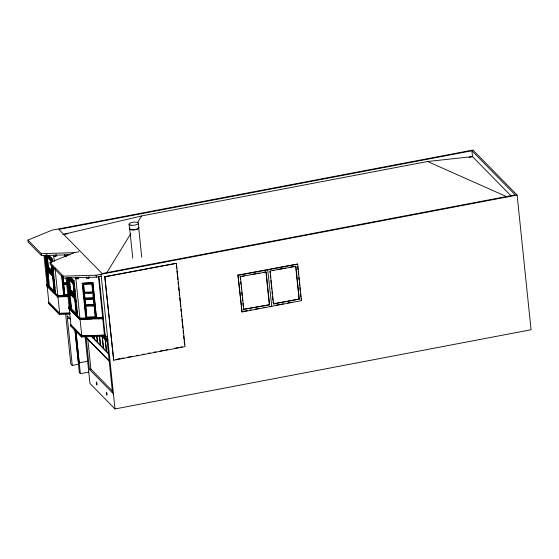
<?xml version="1.0" encoding="UTF-8"?>
<svg xmlns="http://www.w3.org/2000/svg" width="559" height="559" viewBox="0 0 559 559"><rect width="100%" height="100%" fill="white"/><g stroke="black" fill="none" stroke-linecap="round" stroke-linejoin="round"><path stroke-width="0.84" d="M53.916 256.35L55.949 256.295L56.732 254.883M64.404 254.422L64.571 256.05L66.598 255.994L67.387 254.583M63.453 283.224L63.048 277.012L63.453 283.224L66.877 283.127M68.086 294.838L64.662 294.935L63.558 284.196L67.171 283.748M68.638 295.802L63.754 295.942L63.684 293.014M64.662 294.935L63.754 283.846M75.835 277.229L76.003 278.857L78.029 278.801L78.819 277.39M82.208 283.308L92.99 282.658L96.427 318.148L85.841 318.448L82.208 283.308L92.99 282.658M92.682 289.471L92.738 292.315L84.178 292.553L83.522 283.902L91.222 283.686M86.484 276.936L86.652 278.557L88.685 278.501L89.468 277.089M84.178 292.553L83.522 283.902M84.786 298.408L84.479 293.175L84.786 298.408L93.346 298.171L93.29 295.376M88.56 293.405L88.755 293.056M85.688 304.886L94.247 304.648L85.492 305.242L85.08 299.03M89.167 299.261L89.363 298.911M94.052 304.997L93.639 298.792L85.939 299.009M85.841 318.448L86.037 318.092L79.951 318.26L77.736 316.01L74.109 280.877L70.602 277.306M86.75 317.442L85.59 306.213L94.15 305.976L95.309 317.198L86.75 317.442L85.786 305.864M106.783 272.75L130.743 233.655M137.521 222.594L141.595 215.956L427.579 161.502L472.509 156.632L510.933 195.769M68.82 296.598L57.465 296.829L46.621 285.775L46.656 284.615M48.437 303.348L48.472 302.188L48.437 303.348L59.282 314.396L69.791 314.193M68.708 308.288L68.743 307.129L68.708 308.288L79.553 319.336L103.485 318.651L98.964 276.188M70.427 324.877L70.525 325.855L81.369 336.902L105.288 336.204L105.183 335.225L81.272 335.924L70.427 324.877L70.525 325.855M69.91 254.778L41.457 255.582L28.153 242.026L27.95 240.077L51.931 230.196L472.949 150.043L517.131 195.056L531.05 329.747L114.986 408.957L89.95 383.453L85.108 336.602M101.27 276.216L96.316 277.159L63.544 278.089L50.24 264.533L50.037 262.583L74.019 252.703L78.973 251.76M62.804 234.48L141.595 215.956M471.908 150.769L58.814 229.421L102.108 273.533L515.202 194.888L471.908 150.769L472.509 156.632L469.085 157.282M63.705 234.459L67.988 233.648M47.522 254.988L51.03 258.558L52.022 258.37L52.371 261.801M45.174 254.981L46.663 269.389L47.655 269.2L52.909 274.553M70.93 277.53L69.232 277.858L68.645 277.257M50.037 262.583L63.342 276.132L96.113 275.21L517.131 195.056M69.609 277.495L73.117 281.065L74.109 280.877M48.423 286.474L54.265 292.42L52.602 276.314L46.76 270.367L48.423 286.474L49.416 286.285L54.67 291.637M44.958 255.435L48.235 287.144L48.731 287.053M104.785 276.593L176.399 263.31L185.015 346.643L113.687 360.22L104.785 276.593L113.687 360.22M105.078 276.894L176.399 263.31M48.235 287.144L54.663 293.699L55.648 293.51L57.856 295.76L63.95 295.585M67.262 277.488L68.75 291.896L69.742 291.707L74.41 296.466M237.959 275.077L297.695 264.058L301.476 300.658L242.04 311.978L237.959 275.077L242.04 311.978M238.253 275.377L297.695 264.058M70.518 308.98L76.352 314.927L74.689 298.82L68.855 292.874L70.518 308.98L71.51 308.792L76.178 313.543M242.634 276.174L244.297 275.86M251.774 274.434L255.931 273.644M257.594 273.33L259.257 273.009M263.408 272.219L265.071 271.905M272.359 270.514L274.015 270.2M278.172 269.41L282.323 268.62M283.986 268.306L285.649 267.985M289.807 267.195L293.957 266.405M240.412 279.234L240.146 276.649L266.196 272.044L269.578 304.746L243.521 309.351L269.578 304.746M270.039 272.715L269.864 270.989L295.914 266.391L299.296 299.086L273.54 303.991L273.065 301.972M67.045 277.942L70.322 309.651L70.818 309.56L68.61 307.31M70.322 309.651L76.751 316.198L77.736 316.01M67.436 318.595L69.414 318.218L70.595 319.42M96.623 317.798L103.24 317.526M89.195 318.176L103.387 317.673M97.755 318.742L103.485 318.651M273.239 303.691L299.296 299.086M243.444 311.356L247.686 310.545M249.384 310.224L251.082 309.896M255.33 309.092L259.579 308.282M263.82 307.471L265.518 307.15M269.766 306.339L271.758 306.318L267.677 269.417M275.706 305.207L279.954 304.403M281.652 304.082L283.35 303.754M287.599 302.95L291.84 302.139M103.695 336.057L107.328 339.753L107.824 339.662L101.067 274.266M103.743 336.546L107.377 340.242L107.873 340.151L114.986 408.957M79.252 362.84L87.742 361.226M65.648 314.06L70.804 363.944L72.279 365.446L78.218 364.314M115.944 359.437L120.185 358.626M121.883 358.305L123.581 357.984M127.829 357.173L132.071 356.363M136.319 355.559L138.017 355.231M142.266 354.427L143.963 354.106M148.205 353.295L149.903 352.974M154.151 352.163L155.849 351.842M160.098 351.031L164.339 350.22M166.037 349.899L167.735 349.578M174.527 348.285L178.775 347.474M180.473 347.153L182.171 346.825M109.11 361.058L86.135 337.65L89.412 369.373L90.9 369.087L112.666 391.265M74.864 329.272L79.343 372.65L80.377 373.698L88.867 372.084M27.95 240.077L41.254 253.625L74.019 252.703M63.649 282.868L67.073 282.77M63.558 284.196L66.975 284.098M83.326 284.258L91.879 284.014L92.738 292.315M84.374 292.196L92.934 291.959M84.283 293.531L92.843 293.286L93.346 298.171M64.858 294.579L68.282 294.481M53.405 291.812L57.367 295.851L68.736 295.627M64.704 296.543L57.961 296.731L59.673 313.326L69.791 313.04M84.982 298.052L93.542 297.814M93.444 299.142L84.884 299.386L85.492 305.242M91.781 305.696L94.345 305.626L94.792 309.938M48.333 302.37L59.177 313.417L70.532 313.194M86.945 317.086L95.505 316.848M77.247 316.108L79.455 318.357L85.939 318.267M73.425 312.488L80.049 319.238L91.851 318.909M70.923 324.786L81.761 335.833L105.05 335.093L107.621 337.713M427.579 161.502L507.062 196.852M301.476 300.658L301.008 298.66M49.101 255.393L52.022 258.37M46.746 255.072L50.918 259.425M73.62 282.561L68.673 277.516L70.036 290.694L74.368 295.11L74.193 293.461L69.861 289.045M46.753 256.658L51.086 261.074M68.841 279.165L73.173 283.581M46.921 258.307L47.543 258.936M69.016 280.814L69.63 281.443M47.089 259.949L47.711 260.585M69.183 282.463L69.798 283.092M47.263 261.598L47.878 262.227M69.351 284.105L69.973 284.741M47.431 263.247L48.053 263.876M51.763 267.663L52.385 268.292M69.526 285.754L70.141 286.383M47.599 264.896L48.221 265.525M69.693 287.403L70.315 288.032M47.774 266.538L52.106 270.954M52.28 272.603L47.941 268.187L46.579 255.009M70.427 293.279L73.348 296.249M46.663 269.389L52.497 275.335L51.449 265.169M68.75 291.896L74.585 297.842L72.922 281.736M105.288 336.204L103.338 318.497M104.191 335.959L107.824 339.662M104.847 337.063L107.873 340.151M102.332 336.252L107.16 341.172L112.506 392.9L113.421 393.829M107.083 341.451L105.316 339.648L106.538 351.45L108.306 353.253M47.012 284.706L48.116 285.831M70.762 308.903L69.106 307.212L66.081 277.935M46.516 284.804L48.179 286.488M72.572 311.342L74.906 313.725M47.117 285.684L51.938 290.596M71.014 310.035L69.204 308.191L71.021 325.757M91.515 336.148L94.373 339.054L94.115 336.525M91.25 336.232L108.348 353.651M70.665 319.273L67.129 315.667L72.279 365.446M85.869 337.028L109.068 360.667M59.673 313.326L48.829 302.279L43.986 255.428M89.412 369.373L112.387 392.781M297.661 266.315L298.017 269.717M298.192 271.422L298.541 274.825M298.806 277.376L299.072 279.933M299.338 282.484L299.687 285.894M299.862 287.592L300.211 290.994M300.476 293.552L300.833 296.955M295.62 266.091L299.002 298.786M270.158 271.29L273.54 303.991M270.304 275.294L270.577 277.879M270.842 280.457L271.199 283.902M271.374 285.621L271.73 289.059M271.995 291.644L272.261 294.223M272.533 296.808L272.89 300.246M265.902 271.744L269.277 304.445M240.44 276.95L243.815 309.644M240.677 281.813L240.943 284.391M241.208 286.977L241.481 289.555M241.747 292.14L242.103 295.578M242.368 298.164L242.634 300.742M242.899 303.327L243.165 305.906M176.378 265.616L176.644 268.222M176.917 270.829L177.273 274.294M177.455 276.034L177.811 279.507M178.083 282.106L178.349 284.713M178.621 287.319L178.978 290.792M179.159 292.525L179.425 295.131M179.698 297.73L180.054 301.203M180.236 302.943L180.592 306.416M180.864 309.015L181.13 311.622M181.402 314.228L181.668 316.827M181.941 319.434L182.297 322.906M182.479 324.639L182.835 328.112M183.107 330.718L183.373 333.325M183.645 335.924L184.002 339.397M184.184 341.137L184.54 344.61M138.387 223.034L138.863 227.611M138.695 227.834L141.727 257.217M129.716 228.743L132.756 258.125M129.073 224.39L129.548 228.959M107.328 339.753L107.377 340.242M102.856 317.778L102.961 318.749M98.44 276.286L102.709 317.624M102.814 318.602L104.526 336.343M102.611 317.798L102.716 318.777M96.113 275.21L96.316 277.159M102.164 336.434L103.387 348.243L100.529 345.329L99.572 336.057M99.425 335.903L100.382 345.183L97.525 342.269L96.917 336.364M92.794 283.008L96.427 318.148M92.165 284.489L92.508 287.808M93.814 300.462L94.164 303.81M94.974 311.663L95.33 315.122M96.77 336.218L97.378 342.115L94.52 339.208L94.171 335.833M88.518 276.873L88.685 278.501M82.669 285.523L83.025 288.954M83.2 290.666L83.557 294.097M83.731 295.809L84.088 299.24M84.353 301.811L84.709 305.235M84.884 306.954L85.241 310.378M85.415 312.09L85.772 315.521M87.714 338.23L90.9 369.087M77.862 277.173L78.029 278.801M75.765 277.788L79.951 318.26M80.049 319.238L81.761 335.833M79.846 318.441L79.951 319.413M81.663 336.008L81.768 336.986M79.455 318.357L79.553 319.336M81.272 335.924L81.369 336.902M74.088 283.245L74.354 285.789M74.613 288.332L74.962 291.721M75.227 294.265L75.493 296.808M75.765 299.477L76.031 302.021M76.29 304.564L76.646 307.953M76.904 310.497L77.17 313.04M73.117 281.065L76.751 316.198M73.005 281.932L74.026 291.819M72.384 281.303L72.558 282.952M73.578 292.832L73.746 294.481M71.769 280.674L71.936 282.316M72.956 292.203L73.131 293.845M71.147 280.038L71.314 281.687M72.342 291.567L72.509 293.216M75.891 330.278L80.377 373.698M70.532 279.409L70.7 281.058M71.72 290.939L71.887 292.588M75.821 330.648L79.133 362.714L78.337 361.911L75.032 329.908M69.91 278.78L70.078 280.429M71.098 290.31L71.272 291.959M69.288 278.151L70.651 291.323M66.43 254.366L66.598 255.994M68.254 277.299L69.742 291.707M69.931 293.531L71.51 308.792M68.037 277.753L68.212 279.472M68.477 282.043L68.834 285.467M69.009 287.186L69.274 289.758M69.721 294.041L69.896 295.753M70.161 298.324L70.518 301.755M70.693 303.467L71.049 306.898M63.342 276.132L63.544 278.089M62 276.733L62.356 280.157M62.531 281.876L62.887 285.3M63.062 287.019L63.419 290.442M61.623 275.37L63.754 295.942M55.781 254.666L55.949 256.295M53.678 255.281L54.3 261.312M55.013 268.201L57.856 295.76M57.759 295.935L57.863 296.913M59.575 313.501L59.68 314.479M57.367 295.851L57.465 296.829M59.177 313.417L59.282 314.396M52.902 266.936L55.648 293.51M51.826 259.048L52.001 260.739M52.791 268.369L53.14 271.758M53.594 276.125L53.769 277.823M53.944 279.514L54.293 282.91M54.468 284.601L54.817 287.99M55.082 290.533L55.257 292.231M51.03 258.558L51.47 262.842M51.735 265.413L54.663 293.699M50.834 259.236L51.183 262.625M50.296 258.796L50.464 260.445M51.491 270.325L51.659 271.974M49.674 258.167L49.849 259.816M50.869 269.697L51.037 271.346M49.059 257.538L49.227 259.18M50.247 269.068L50.422 270.71M48.437 256.902L48.612 258.551M49.632 268.432L49.8 270.081M47.822 256.274L47.99 257.923M49.01 267.803L49.178 269.452M47.201 255.645L48.563 268.816M46.159 254.792L47.655 269.2M47.843 271.024L49.416 286.285M46.124 256.965L46.481 260.389M46.656 262.108L47.012 265.532M47.808 273.246L48.158 276.677M48.34 278.389L48.689 281.813M41.254 253.625L41.457 255.582M138.506 227.471A4.514 1.474 -5.9 0 1 134.328 229.756A4.514 1.474 -5.9 0 1 129.842 228.345M138.513 227.254A4.738 1.551 -5.9 0 1 134.335 229.833A4.738 1.551 -5.9 0 1 129.8 228.135M96.525 382.076L96.232 383.09L96.826 385.004L97.119 383.991L96.525 382.076M106.538 392.278L106.252 393.291L106.846 395.206L107.132 394.193L106.538 392.278M105.169 339.495L102.311 336.588L103.534 348.39L106.392 351.304L105.169 339.495M130.967 225.228A4.738 1.551 -5.9 0 0 138.422 223.439A4.738 1.551 -5.9 0 0 131.812 222.468A4.738 1.551 -5.9 0 0 130.967 225.228"/></g></svg>
